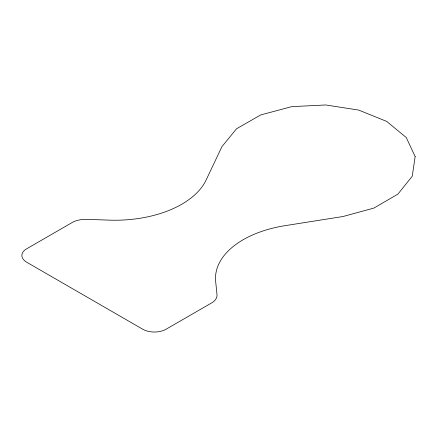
<?xml version="1.0" encoding="UTF-8"?>
<svg xmlns="http://www.w3.org/2000/svg" width="437" height="437" viewBox="0 0 437 437"><rect width="100%" height="100%" fill="white"/><g stroke="black" fill="none" stroke-linecap="round" stroke-linejoin="round"><path stroke-width="0.66" d="M415.15 156.572L412.249 176.215L397.921 194.099L373.875 208.094L343.007 216.512L285.099 225.661A94.556 54.592 0 0 0 215.714 281.996L217.003 294.614A19.184 11.078 0 0 1 212.475 302.437L166.022 329.258A16.426 9.483 0 0 1 142.795 329.258L26.662 262.205A16.426 9.483 0 0 1 26.662 248.8L73.116 221.98A19.184 11.078 0 0 1 86.663 219.363L108.518 220.106A94.556 54.592 0 0 0 206.1 180.049L221.947 146.613L236.526 128.795L260.763 114.915L291.747 106.639L325.762 104.967L358.722 110.091L386.679 121.404L406.268 137.546L415.15 156.572"/></g></svg>
